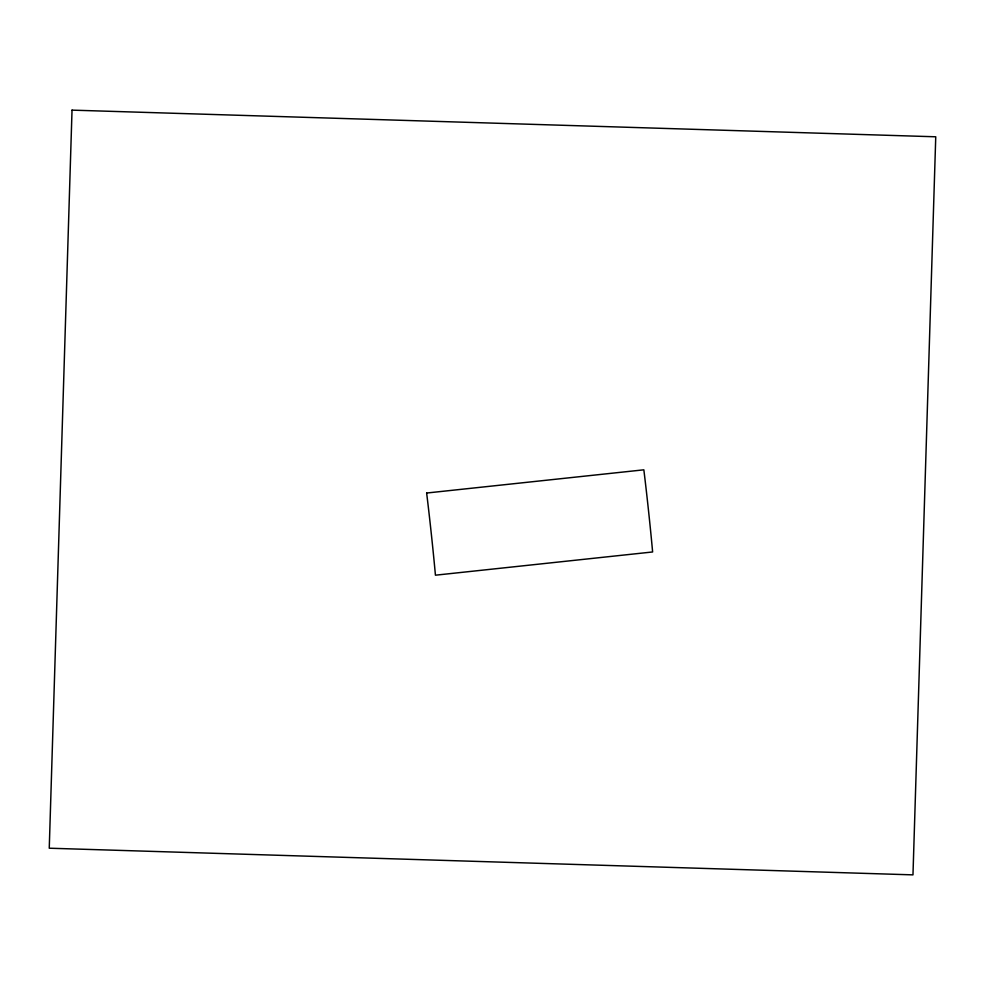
<?xml version="1.0" encoding="UTF-8"?>
<svg xmlns="http://www.w3.org/2000/svg" width="985" height="985" viewBox="0 0 985 985"><rect width="100%" height="100%" fill="white"/><g stroke="black" fill="none" stroke-linecap="round" stroke-linejoin="round"><path stroke-width="1.48" d="M426.64 493.029L643.845 469.82A75.106 1.835 83.9 0 1 652.624 551.969L435.432 575.191A75.106 1.835 83.9 0 0 426.64 493.054M72.028 110.135L49.25 848.208L912.972 874.865L935.75 136.792L72.028 110.135"/></g></svg>
